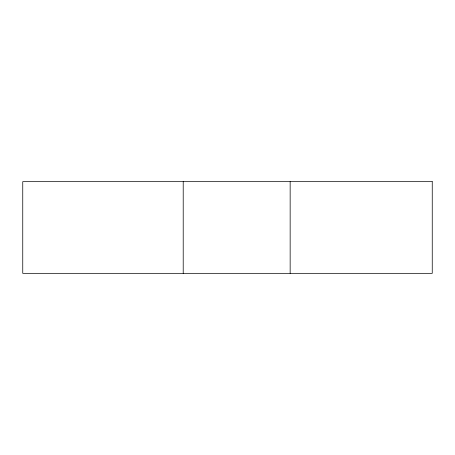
<?xml version="1.0" encoding="UTF-8"?>
<svg xmlns="http://www.w3.org/2000/svg" width="455" height="455" viewBox="0 0 455 455"><rect width="100%" height="100%" fill="white"/><g stroke="black" fill="none" stroke-linecap="round" stroke-linejoin="round"><path stroke-width="0.68" d="M290.154 181.664L290.154 273.336M183.211 181.664L183.211 273.336M432.25 181.664L22.75 181.664L22.75 273.336L432.25 273.336L432.25 181.664"/></g></svg>
